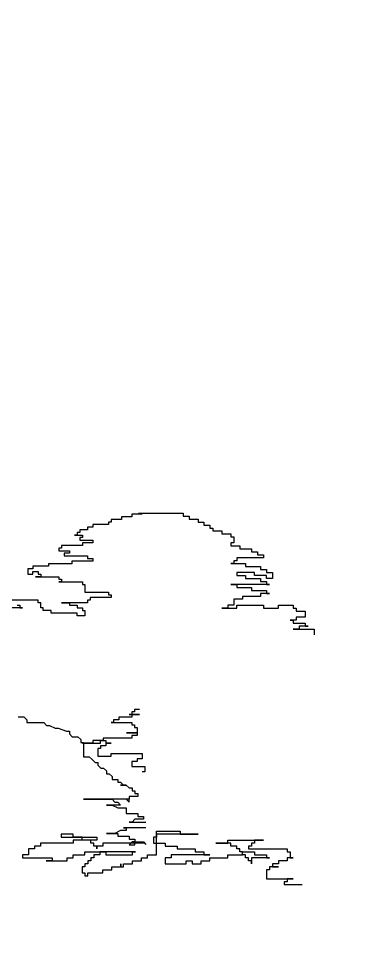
# Model space of a CAD drawing. Header units: metres. Extents: x 563124 to 573994, y 2062953 to 2068466.
# Drawn here: x 568830.449 to 568831.141, y 2065870.878 to 2065872.829 of the extents above; entities that cross this region are included whole.
import ezdxf

# ---------------------------------------------------------------- set-up
doc = ezdxf.new("R2010")
doc.units = ezdxf.units.M
doc.linetypes.add('HIDDEN', pattern=[0.375, 0.25, -0.125])
doc.layers.get('0').update_dxf_attribs({"linetype": 'CONTINUOUS'})
for name, color, linetype in [('ghichieudai', 7, 'CONTINUOUS'), ('LogDg phu', 7, 'CONTINUOUS'), ('moi', 7, 'CONTINUOUS'), ('ViaHeSphu', 32, 'CONTINUOUS')]:
    doc.layers.add(name, color=color, linetype=linetype)

# ---------------------------------------------------------------- blocks, each defined once
blk = doc.blocks.new('A$C3894325E')
at = {"color": 3}
for points in [[(48.34, 67.418), (48.871, 67.418), (49.137, 67.153), (49.137, 66.887), (50.731, 66.887), (50.996, 66.622), (51.262, 66.622), (51.793, 66.357), (52.059, 66.357), (52.856, 66.091), (53.121, 66.091), (53.121, 65.826), (53.387, 65.56), (53.918, 65.56), (54.184, 65.295), (54.184, 65.029), (54.449, 65.029), (54.449, 63.702), (54.98, 63.702), (55.246, 63.437), (55.512, 63.172), (55.777, 63.172), (55.777, 62.906), (56.043, 62.641), (56.308, 62.641), (56.574, 62.375), (56.574, 62.11), (56.84, 62.11), (57.105, 61.844), (57.105, 61.579), (57.636, 61.579), (57.636, 61.314), (57.902, 61.314), (58.168, 61.048), (58.433, 61.048), (58.699, 60.783), (58.433, 61.048), (57.902, 61.048), (58.433, 61.048), (58.699, 60.783), (58.964, 60.783), (58.964, 60.517), (59.23, 60.517), (59.23, 60.252), (59.496, 60.252), (59.496, 59.986), (58.699, 59.986), (58.699, 59.721), (58.433, 59.721), (58.699, 59.456), (58.699, 59.721), (54.449, 59.721), (57.105, 59.721), (57.371, 59.456), (57.636, 59.456), (57.902, 59.19), (56.574, 59.19), (57.105, 59.19), (57.636, 58.925), (58.433, 58.925), (58.433, 58.394), (59.496, 58.394), (59.496, 58.128), (60.027, 58.128), (60.027, 57.863), (59.23, 57.863), (58.964, 57.598), (58.699, 57.598), (60.249, 57.598)], [(59.922, 86.342), (58.949, 86.342), (58.949, 86.099), (57.977, 86.099), (57.977, 85.856), (57.004, 85.856), (57.004, 85.613), (56.761, 85.613), (56.761, 85.37), (55.302, 85.37), (55.302, 85.127), (54.816, 85.127), (54.816, 84.884), (54.087, 84.884), (54.087, 84.641), (53.843, 84.641), (53.843, 84.398), (53.6, 84.398), (54.33, 84.398), (54.33, 84.156), (54.087, 84.156), (54.087, 83.913), (55.302, 83.913), (55.302, 83.67), (54.33, 83.67), (54.33, 83.427), (52.385, 83.427), (52.385, 83.184), (52.141, 83.184), (52.141, 82.941), (53.114, 82.941), (53.114, 82.698), (52.628, 82.698), (52.628, 82.455), (54.816, 82.455), (54.816, 82.212), (55.302, 82.212), (55.302, 81.969), (53.357, 81.969), (53.357, 81.726), (51.169, 81.726), (51.169, 81.483), (49.71, 81.483), (49.71, 81.24), (49.224, 81.24), (49.224, 80.754), (49.71, 80.754), (49.71, 80.997), (50.196, 80.997), (50.196, 80.754), (50.44, 80.754), (50.44, 80.511), (49.953, 80.511), (52.141, 80.511), (52.141, 80.268), (52.385, 80.268), (52.385, 80.025), (52.141, 80.025), (54.33, 80.025), (54.33, 79.782), (54.573, 79.782), (54.573, 79.053), (56.761, 79.053), (56.761, 78.81), (57.004, 78.81), (57.004, 78.567), (55.059, 78.567), (55.059, 78.324), (54.816, 78.324), (54.816, 78.081), (52.385, 78.081), (53.114, 78.081), (53.114, 77.838), (53.843, 77.838), (53.843, 77.595), (54.33, 77.595), (54.33, 77.352), (54.573, 77.352), (54.573, 76.866), (53.843, 76.866), (53.843, 77.109), (51.412, 77.109), (51.412, 77.352), (50.683, 77.352), (50.683, 77.595), (50.44, 77.595), (50.44, 78.081), (50.196, 78.081), (50.196, 78.324), (47.279, 78.324)], [(48.251, 77.838), (48.494, 77.838), (48.494, 77.595), (48.738, 77.595), (47.765, 77.595)], [(59.573, 86.446), (63.739, 86.446), (63.739, 86.168), (64.295, 86.168), (64.295, 85.891), (65.128, 85.891), (65.128, 85.613), (65.683, 85.613), (65.683, 85.336), (66.239, 85.336), (66.239, 85.058), (66.517, 85.058), (66.517, 84.781), (67.35, 84.781), (67.35, 84.503), (68.183, 84.503), (68.183, 84.226), (68.461, 84.226), (68.461, 83.671), (68.183, 83.671), (68.183, 83.393), (69.016, 83.393), (69.016, 83.115), (70.127, 83.115), (70.127, 82.838), (70.683, 82.838), (70.683, 82.56), (71.238, 82.56), (71.238, 82.283), (68.738, 82.283), (68.738, 82.005), (68.461, 82.005), (68.461, 81.728), (68.183, 81.728), (69.572, 81.728), (69.572, 81.45), (70.96, 81.45), (70.96, 81.173), (71.516, 81.173), (71.516, 80.895), (72.071, 80.895), (72.071, 80.34), (71.516, 80.34), (71.516, 80.618), (70.405, 80.618), (70.405, 80.895), (68.738, 80.895), (68.738, 80.618), (69.572, 80.618), (69.572, 80.34), (70.96, 80.34), (70.96, 80.063), (71.516, 80.063), (71.516, 79.785), (71.793, 79.785), (68.183, 79.785), (68.738, 79.785), (68.738, 79.507), (70.127, 79.507), (70.127, 79.23), (71.516, 79.23), (71.516, 78.952), (71.793, 78.952), (70.96, 78.952), (70.96, 78.675), (69.294, 78.675), (69.294, 78.397), (68.461, 78.397), (68.461, 77.842), (67.905, 77.842), (67.905, 77.565), (67.35, 77.565), (68.738, 77.565), (68.738, 77.842), (71.238, 77.842), (71.238, 77.565), (72.627, 77.565), (72.627, 77.842), (74.015, 77.842), (74.015, 77.565), (74.293, 77.565), (74.293, 77.287), (75.126, 77.287), (75.126, 76.732), (74.293, 76.732), (74.293, 76.455), (73.738, 76.455), (74.015, 76.455), (74.015, 76.177), (75.126, 76.177), (75.126, 75.899), (75.404, 75.899), (74.571, 75.899), (74.571, 75.622), (74.015, 75.622), (75.959, 75.622), (75.959, 75.067)], [(59.679, 68.12), (59.192, 68.12), (59.192, 67.877), (58.949, 67.877), (58.949, 67.634), (58.706, 67.634), (59.679, 67.634), (58.949, 67.634), (58.949, 67.391), (57.733, 67.391), (57.733, 67.148), (57.247, 67.148), (57.247, 66.905), (57.004, 66.905), (58.949, 66.905), (58.949, 66.662), (59.192, 66.662), (59.192, 66.419), (59.435, 66.419), (59.435, 65.933), (58.463, 65.933), (59.435, 65.933), (59.435, 65.69), (58.949, 65.69), (58.949, 65.447), (56.275, 65.447), (56.275, 65.204), (55.302, 65.204), (55.302, 64.961), (54.33, 64.961), (56.032, 64.961), (56.032, 65.204), (56.518, 65.204), (56.518, 64.961), (57.004, 64.961), (56.518, 64.961), (56.518, 64.718), (56.032, 64.718), (56.032, 64.475), (55.788, 64.475), (55.788, 63.746), (57.004, 63.746), (57.004, 63.989), (59.922, 63.989), (59.922, 63.503), (59.435, 63.503), (59.435, 63.26), (58.949, 63.26), (58.949, 62.774), (60.165, 62.774), (60.165, 62.288), (59.922, 62.288)], [(60.129, 55.639), (56.241, 55.639), (56.241, 55.362), (55.685, 55.362), (55.685, 55.084), (55.685, 55.362), (55.408, 55.362), (55.408, 55.639), (55.13, 55.639), (55.13, 55.917), (54.297, 55.917), (54.297, 56.194), (53.463, 56.194), (53.463, 56.472), (52.353, 56.472), (52.353, 56.194), (55.685, 56.194), (55.685, 55.917), (53.463, 55.917), (53.463, 55.639), (50.409, 55.639), (50.409, 55.362), (49.853, 55.362), (49.853, 55.084), (49.298, 55.084), (49.298, 54.529), (48.742, 54.529), (48.742, 54.251), (51.519, 54.251), (51.519, 53.974), (50.964, 53.974), (52.908, 53.974), (52.908, 54.251), (53.463, 54.251), (53.463, 54.529), (54.574, 54.529), (54.574, 54.807), (56.518, 54.807), (56.518, 54.529), (59.018, 54.529), (59.018, 54.807), (59.296, 54.807), (55.963, 54.807), (55.963, 54.529), (55.408, 54.529), (55.408, 54.251), (55.13, 54.251), (55.13, 53.974), (54.852, 53.974), (54.852, 53.696), (54.574, 53.696), (54.574, 53.419), (54.297, 53.419), (54.297, 52.864), (54.574, 52.864), (54.574, 52.586), (54.852, 52.586), (54.852, 52.864), (56.241, 52.864), (56.241, 53.141), (57.074, 53.141), (57.074, 53.419), (57.907, 53.419), (57.907, 53.696), (57.907, 53.419), (58.185, 53.419), (58.185, 53.696), (59.018, 53.696), (59.018, 53.974), (59.851, 53.974), (59.851, 54.251), (60.407, 54.251), (60.407, 54.529), (61.24, 54.529), (61.24, 56.749), (63.462, 56.749), (63.462, 56.472), (65.128, 56.472), (61.24, 56.472), (61.24, 56.194), (60.962, 56.194), (60.962, 55.639), (62.073, 55.639), (62.073, 55.362), (63.184, 55.362), (63.184, 55.084), (64.85, 55.084), (64.85, 54.807), (65.683, 54.807), (65.683, 54.529), (66.239, 54.529), (62.628, 54.529), (62.628, 54.251), (62.073, 54.251), (62.073, 53.696), (64.017, 53.696), (64.017, 53.974), (64.573, 53.974), (64.573, 53.696), (65.406, 53.696), (65.406, 53.974), (66.239, 53.974), (66.239, 54.251), (67.905, 54.251), (67.905, 54.529), (69.294, 54.529), (69.294, 54.807), (70.405, 54.807), (70.405, 54.529), (71.516, 54.529), (71.516, 54.251), (71.793, 54.251), (70.127, 54.251), (70.127, 53.696), (70.127, 53.974), (69.849, 53.974), (69.849, 54.251), (69.572, 54.251), (69.572, 54.529), (69.294, 54.529), (69.294, 54.807), (69.016, 54.807), (69.016, 55.084), (68.738, 55.084), (68.738, 55.362), (68.183, 55.362), (68.183, 55.639), (66.794, 55.639), (67.905, 55.639), (67.905, 55.917), (71.238, 55.917), (70.405, 55.917), (70.405, 55.639), (70.127, 55.639), (70.127, 55.362), (69.849, 55.362), (69.849, 55.084), (73.46, 55.084), (73.46, 54.807), (73.738, 54.807), (73.738, 54.251), (74.015, 54.251), (73.46, 54.251), (73.46, 53.974), (72.627, 53.974), (72.627, 53.696), (72.071, 53.696), (72.071, 53.419), (72.627, 53.419), (71.793, 53.419), (71.793, 53.141), (71.516, 53.141), (71.516, 52.309), (74.015, 52.309), (73.46, 52.309), (73.46, 52.031), (73.182, 52.031), (73.182, 51.754), (74.848, 51.754)], [(60.249, 57.067), (58.168, 57.067), (58.433, 57.067), (58.433, 56.801), (57.902, 56.801), (57.371, 56.536), (56.574, 56.536), (57.636, 56.536), (57.636, 56.27), (58.699, 56.27), (58.699, 56.005), (59.23, 56.005), (59.23, 55.74), (58.964, 55.74), (58.699, 55.474), (59.23, 55.474), (59.23, 55.74), (60.027, 55.74), (60.249, 55.518)]]:
    blk.add_lwpolyline(points, dxfattribs=at)

msp = doc.modelspace()

# ---------------------------------------------------------------- linework, layer by layer
at = {"layer": 'LogDg phu', "linetype": 'HIDDEN', "ltscale": 50}
msp.add_lwpolyline([(568812.3247, 2065973.8693), (568796.1005, 2065967.3273, 0.40262), (568791.5597, 2065957.2132), (568822.268, 2065871.3694, 0.397173), (568832.0499, 2065866.3867), (568951.4811, 2065901.3784, 0.445138), (568956.6328, 2065912.0929), (568922.5678, 2065995.1002), (568913.7948, 2066013.6302, 0.417119), (568903.0694, 2066017.4032), (568825.121, 2065979.5484, -0.017204)], format="xyb", close=True, dxfattribs=at)
at = {"layer": 'ViaHeSphu', "linetype": 'HIDDEN', "ltscale": 50}
msp.add_lwpolyline([(568813.8206, 2065970.1596, 0.017204), (568826.8684, 2065975.9503), (568904.8527, 2066013.8225), (568911.49, 2066011.4876), (568919.8225, 2065993.888), (568953.685, 2065911.374), (568950.785, 2065905.3426), (568834.0258, 2065871.1337), (568827.5434, 2065874.4358), (568797.5716, 2065958.2207), (568800.5247, 2065964.7984), (568813.8206, 2065970.1596)], format="xyb", dxfattribs=at)

# ---------------------------------------------------------------- next in the draw order: wipeouts: each hides what was drawn before it
msp.add_wipeout([(568538.5548, 2065837.1158), (569134.3908, 2065836.3611), (569131.1932, 2065953.8252), (568779.0042, 2065956.6832), (568600.6017, 2065960.3155)]).dxf.layer = 'ghichieudai'

# ---------------------------------------------------------------- next in the draw order: block references
at = {"layer": 'moi', "linetype": 'Continuous', "xscale": 0.02240000001620501, "yscale": 0.02239999989978969, "zscale": 0.02239999999999555}
msp.add_blockref('A$C3894325E', (568829.3653, 2065869.8585, 0), dxfattribs=at)

doc.saveas('drawing.dxf')
